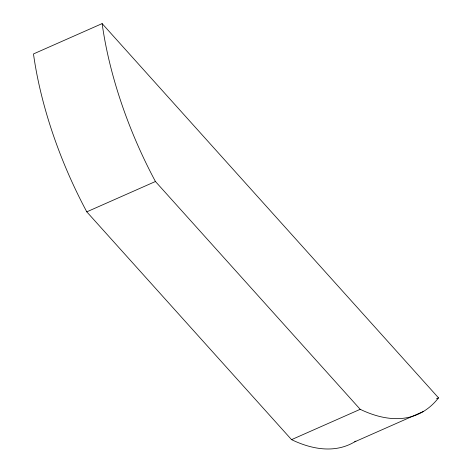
<?xml version="1.0" encoding="UTF-8"?>
<svg xmlns="http://www.w3.org/2000/svg" width="472" height="472" viewBox="0 0 472 472"><rect width="100%" height="100%" fill="white"/><g stroke="black" fill="none" stroke-linecap="round" stroke-linejoin="round"><path stroke-width="0.71" d="M436.506 398.757L438.523 397.866L102.129 23.6L33.477 53.938A237.976 108.082 66.2 0 0 86.789 211.839L291.548 439.65A237.976 108.082 66.2 0 0 355.876 441.102M86.789 211.839L155.441 181.502L360.201 409.312A237.976 108.082 66.2 0 0 438.523 397.866M291.548 439.65L360.201 409.312M354.678 441.839L423.331 411.507M155.441 181.502A237.976 108.082 66.2 0 1 102.129 23.6"/></g></svg>
